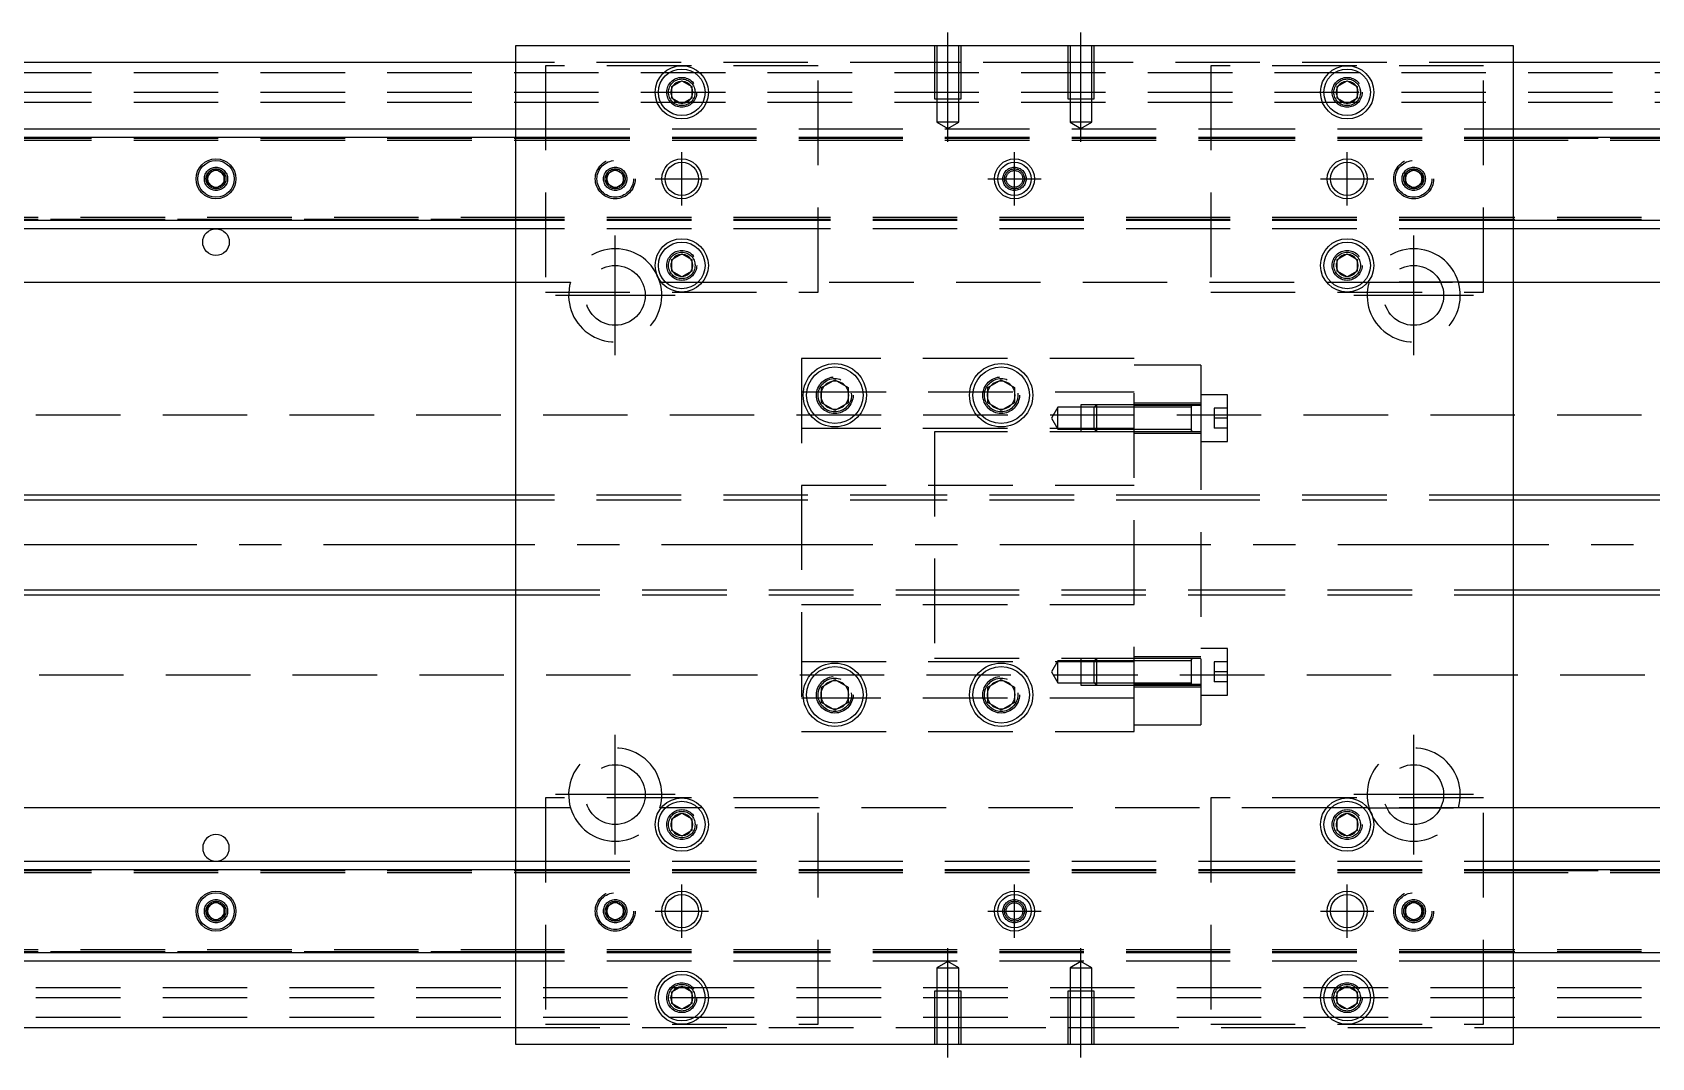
# Model space of a CAD drawing. Extents: x -11 to 962, y -257 to 77.
# Drawn here: x 232.4 to 475.8, y -77 to 77 of the extents above; entities that cross this region are included whole.
import ezdxf

# ---------------------------------------------------------------- set-up
doc = ezdxf.new("R2010")
doc.units = 0
doc.linetypes.add('CENTER', pattern=[50.8, 31.75, -6.35, 6.35, -6.35])
doc.linetypes.add('DASHED', pattern=[19.05, 12.7, -6.35])
doc.layers.get('0').update_dxf_attribs({"linetype": 'CONTINUOUS'})
doc.layers.add('CENTER', color=1, linetype='CENTER')

msp = doc.modelspace()

# ---------------------------------------------------------------- linework, layer by layer
at = {"color": 7, "linetype": 'CONTINUOUS'}
for p, q in [((455, 75), (305, 75)), ((305, 75), (305, -75)), ((455, -75), (455, 75)), ((305, 72.5), (0, 72.5)), ((760, 72.5), (455, 72.5)), ((328.5, 68.866026), (330, 69.73205)), ((328.5, 67.133974), (328.5, 68.866026)), ((330, 69.73205), (331.5, 68.866026)), ((331.5, 68.866026), (331.5, 67.133974)), ((428.5, 68.866026), (430, 69.73205)), ((428.5, 67.133974), (428.5, 68.866026)), ((430, 69.73205), (431.5, 68.866026)), ((431.5, 68.866026), (431.5, 67.133974)), ((330, 66.26795), (328.5, 67.133974)), ((331.5, 67.133974), (330, 66.26795)), ((430, 66.26795), (428.5, 67.133974)), ((431.5, 67.133974), (430, 66.26795)), ((0, 62.5), (305, 62.5)), ((0, 61.247728), (305, 61.247728)), ((455, 62.5), (760, 62.5)), ((455, 61.247728), (760, 61.247728)), ((258.75, 55.721688), (260, 56.443376)), ((260, 56.443376), (261.25, 55.721688)), ((258.75, 54.278312), (258.75, 55.721688)), ((260, 53.556624), (258.75, 54.278312)), ((261.25, 54.278312), (260, 53.556624)), ((261.25, 55.721688), (261.25, 54.278312)), ((305, 48.752272), (0, 48.752272)), ((760, 48.752272), (455, 48.752272)), ((305, 47.5), (0, 47.5)), ((760, 47.5), (455, 47.5)), ((328.5, 42.866026), (330, 43.73205)), ((328.5, 41.133974), (328.5, 42.866026)), ((330, 43.73205), (331.5, 42.866026)), ((331.5, 42.866026), (331.5, 41.133974)), ((428.5, 42.866026), (430, 43.73205)), ((428.5, 41.133974), (428.5, 42.866026)), ((430, 43.73205), (431.5, 42.866026)), ((431.5, 42.866026), (431.5, 41.133974)), ((206.708204, 39.5), (305, 39.5)), ((330, 40.26795), (328.5, 41.133974)), ((331.5, 41.133974), (330, 40.26795)), ((430, 40.26795), (428.5, 41.133974)), ((431.5, 41.133974), (430, 40.26795)), ((455, 39.5), (553.291796, 39.5)), ((351, 23.6547), (353, 24.809402)), ((353, 24.809402), (355, 23.6547)), ((376, 23.6547), (378, 24.809402)), ((378, 24.809402), (380, 23.6547)), ((351, 21.3453), (351, 23.6547)), ((355, 23.6547), (355, 21.3453)), ((376, 21.3453), (376, 23.6547)), ((380, 23.6547), (380, 21.3453)), ((353, 20.190598), (351, 21.3453)), ((355, 21.3453), (353, 20.190598)), ((378, 20.190598), (376, 21.3453)), ((380, 21.3453), (378, 20.190598)), ((398, 20.702558), (392, 20.702558)), ((392, 17.402558), (398, 17.402558)), ((305, 7.5), (40.5, 7.5)), ((710, 7.5), (455, 7.5)), ((40.5, -7.5), (305, -7.5)), ((455, -7.5), (710, -7.5)), ((398, -17.402558), (392, -17.402558)), ((351, -21.3453), (353, -20.190598)), ((351, -23.6547), (351, -21.3453)), ((353, -20.190598), (355, -21.3453)), ((355, -21.3453), (355, -23.6547)), ((376, -21.3453), (378, -20.190598)), ((376, -23.6547), (376, -21.3453)), ((378, -20.190598), (380, -21.3453)), ((380, -21.3453), (380, -23.6547)), ((392, -20.702558), (398, -20.702558)), ((353, -24.809402), (351, -23.6547)), ((355, -23.6547), (353, -24.809402)), ((378, -24.809402), (376, -23.6547)), ((380, -23.6547), (378, -24.809402)), ((305, -39.5), (206.708204, -39.5)), ((328.5, -41.133974), (330, -40.26795)), ((328.5, -42.866026), (328.5, -41.133974)), ((330, -40.26795), (331.5, -41.133974)), ((331.5, -41.133974), (331.5, -42.866026)), ((428.5, -41.133974), (430, -40.26795)), ((428.5, -42.866026), (428.5, -41.133974)), ((430, -40.26795), (431.5, -41.133974)), ((431.5, -41.133974), (431.5, -42.866026)), ((553.291796, -39.5), (455, -39.5)), ((330, -43.73205), (328.5, -42.866026)), ((331.5, -42.866026), (330, -43.73205)), ((430, -43.73205), (428.5, -42.866026)), ((431.5, -42.866026), (430, -43.73205)), ((0, -47.5), (305, -47.5)), ((455, -47.5), (760, -47.5)), ((0, -48.752272), (305, -48.752272)), ((455, -48.752272), (760, -48.752272)), ((258.75, -54.278312), (260, -53.556624)), ((258.75, -55.721688), (258.75, -54.278312)), ((260, -56.443376), (258.75, -55.721688)), ((260, -53.556624), (261.25, -54.278312)), ((261.25, -55.721688), (260, -56.443376)), ((261.25, -54.278312), (261.25, -55.721688)), ((305, -61.247728), (0, -61.247728)), ((305, -62.5), (0, -62.5)), ((760, -61.247728), (455, -61.247728)), ((760, -62.5), (455, -62.5)), ((328.5, -67.133974), (330, -66.26795)), ((328.5, -68.866026), (328.5, -67.133974)), ((330, -66.26795), (331.5, -67.133974)), ((331.5, -67.133974), (331.5, -68.866026)), ((428.5, -67.133974), (430, -66.26795)), ((428.5, -68.866026), (428.5, -67.133974)), ((430, -66.26795), (431.5, -67.133974)), ((431.5, -67.133974), (431.5, -68.866026)), ((330, -69.73205), (328.5, -68.866026)), ((331.5, -68.866026), (330, -69.73205)), ((430, -69.73205), (428.5, -68.866026)), ((431.5, -68.866026), (430, -69.73205)), ((0, -72.5), (305, -72.5)), ((455, -72.5), (760, -72.5)), ((305, -75), (455, -75))]:
    msp.add_line(p, q, dxfattribs=at)
at = {"color": 3, "linetype": 'DASHED'}
for p, q in [((368.000006, 75), (368.000006, 67)), ((368.35, 75), (368.35, 67)), ((371.65, 67), (371.65, 75)), ((371.999994, 67), (371.999994, 75)), ((388.000006, 75), (388.000006, 67)), ((388.35, 75), (388.35, 67)), ((391.65, 67), (391.65, 75)), ((391.999994, 67), (391.999994, 75)), ((0, 71), (760, 71)), ((368.000006, 72.5), (305, 72.5)), ((309.5, 72), (309.5, 38)), ((350.5, 72), (309.5, 72)), ((350.5, 38), (350.5, 72)), ((371.999994, 72.5), (368.000006, 72.5)), ((388.000006, 72.5), (371.999994, 72.5)), ((391.999994, 72.5), (388.000006, 72.5)), ((455, 72.5), (391.999994, 72.5)), ((409.5, 72), (409.5, 38)), ((450.5, 72), (409.5, 72)), ((450.5, 38), (450.5, 72)), ((331.973226, 68.326156), (332, 68)), ((431.973226, 68.326156), (432, 68)), ((0, 68), (760, 68)), ((0, 66.5), (760, 66.5)), ((368.000006, 67), (371.999994, 67)), ((368.35, 67), (368.35, 63.5)), ((371.65, 63.5), (371.65, 67)), ((388.000006, 67), (391.999994, 67)), ((388.35, 67), (388.35, 63.5)), ((391.65, 63.5), (391.65, 67)), ((371.65, 63.5), (368.35, 63.5)), ((368.35, 63.5), (370, 62.547372)), ((370, 62.547372), (371.65, 63.5)), ((391.65, 63.5), (388.35, 63.5)), ((388.35, 63.5), (390, 62.547372)), ((390, 62.547372), (391.65, 63.5)), ((0, 61.1147), (305, 61.1147)), ((0, 61.1), (309.5, 61.1)), ((305, 62.5), (309.5, 62.5)), ((305, 61.247728), (309.5, 61.247728)), ((305, 61.1147), (309.5, 61.1147)), ((309.5, 62.5), (350.5, 62.5)), ((309.5, 61.247728), (350.5, 61.247728)), ((309.5, 61.1147), (350.5, 61.1147)), ((309.5, 61.1), (350.5, 61.1)), ((350.5, 62.5), (409.5, 62.5)), ((350.5, 61.247728), (409.5, 61.247728)), ((350.5, 61.1147), (409.5, 61.1147)), ((350.5, 61.1), (409.5, 61.1)), ((409.5, 62.5), (450.5, 62.5)), ((409.5, 61.247728), (450.5, 61.247728)), ((409.5, 61.1147), (450.5, 61.1147)), ((409.5, 61.1), (450.5, 61.1)), ((450.5, 62.5), (455, 62.5)), ((450.5, 61.247728), (455, 61.247728)), ((450.5, 61.1147), (455, 61.1147)), ((450.5, 61.1), (760, 61.1)), ((455, 61.1147), (760, 61.1147)), ((0, 60.8), (309.5, 60.8)), ((309.5, 60.8), (350.5, 60.8)), ((350.5, 60.8), (409.5, 60.8)), ((409.5, 60.8), (450.5, 60.8)), ((450.5, 60.8), (760, 60.8)), ((318.75, 55.721688), (320, 56.443376)), ((320, 56.443376), (321.25, 55.721688)), ((438.75, 55.721688), (440, 56.443376)), ((440, 56.443376), (441.25, 55.721688)), ((258.5, 55), (258.52041, 55.24661)), ((318.5, 55), (318.52041, 55.24661)), ((318.75, 54.278312), (318.75, 55.721688)), ((320, 53.556624), (318.75, 54.278312)), ((321.25, 54.278312), (320, 53.556624)), ((321.25, 55.721688), (321.25, 54.278312)), ((438.75, 54.278312), (438.75, 55.721688)), ((440, 53.556624), (438.75, 54.278312)), ((441.25, 54.278312), (440, 53.556624)), ((441.25, 55.721688), (441.25, 54.278312)), ((441.477374, 55.25955), (441.5, 55)), ((309.5, 49.2), (0, 49.2)), ((309.5, 48.9), (0, 48.9)), ((305, 48.8853), (0, 48.8853)), ((309.5, 48.8853), (305, 48.8853)), ((309.5, 48.752272), (305, 48.752272)), ((350.5, 49.2), (309.5, 49.2)), ((350.5, 48.9), (309.5, 48.9)), ((350.5, 48.8853), (309.5, 48.8853)), ((350.5, 48.752272), (309.5, 48.752272)), ((409.5, 49.2), (350.5, 49.2)), ((409.5, 48.9), (350.5, 48.9)), ((409.5, 48.8853), (350.5, 48.8853)), ((409.5, 48.752272), (350.5, 48.752272)), ((450.5, 49.2), (409.5, 49.2)), ((450.5, 48.9), (409.5, 48.9)), ((450.5, 48.8853), (409.5, 48.8853)), ((450.5, 48.752272), (409.5, 48.752272)), ((760, 49.2), (450.5, 49.2)), ((760, 48.9), (450.5, 48.9)), ((455, 48.8853), (450.5, 48.8853)), ((455, 48.752272), (450.5, 48.752272)), ((760, 48.8853), (455, 48.8853)), ((309.5, 47.5), (305, 47.5)), ((350.5, 47.5), (309.5, 47.5)), ((409.5, 47.5), (350.5, 47.5)), ((450.5, 47.5), (409.5, 47.5)), ((455, 47.5), (450.5, 47.5)), ((331.973226, 42.326156), (332, 42)), ((428, 42), (428.030168, 42.346066)), ((305, 39.5), (313.291796, 39.5)), ((326.708204, 39.5), (326.877502, 39.5)), ((326.877502, 39.5), (327.55051, 39.5)), ((327.55051, 39.5), (332.44949, 39.5)), ((332.44949, 39.5), (333.122498, 39.5)), ((333.122498, 39.5), (426.877502, 39.5)), ((426.877502, 39.5), (427.55051, 39.5)), ((427.55051, 39.5), (432.44949, 39.5)), ((432.44949, 39.5), (433.122498, 39.5)), ((433.122498, 39.5), (450.5, 39.5)), ((450.5, 39.5), (433.291796, 39.5)), ((446.708204, 39.5), (455, 39.5)), ((309.5, 38), (350.5, 38)), ((409.5, 38), (450.5, 38)), ((348, 28), (348, -28)), ((398, 28), (348, 28)), ((398, -28), (398, 28)), ((408, 27), (398, 27)), ((408, 27), (408, 20.976176)), ((348, 23), (398, 23)), ((355.483582, 22.786038), (355.5, 22.5)), ((380.483582, 22.786038), (380.5, 22.5)), ((412, 22.552558), (408, 22.552558)), ((412, 15.552558), (412, 22.552558)), ((760, 19.5), (61.969694, 19.5)), ((386.5, 20.702558), (385.547372, 19.052558)), ((386.5, 17.402558), (386.5, 20.702558)), ((390, 20.702558), (386.5, 20.702558)), ((390, 21.052554), (390, 17.052564)), ((392.35, 21.052554), (390, 21.052554)), ((392, 20.702558), (390, 20.702558)), ((392.35, 21.052558), (392, 20.702558)), ((392, 17.402558), (392, 20.702558)), ((398, 20.702558), (392, 20.702558)), ((392.35, 21.052558), (392.35, 17.052558)), ((398, 21.052554), (392.35, 21.052554)), ((408, 21.302558), (398, 21.302558)), ((406.605, 21.052558), (398, 21.052556)), ((408, 20.976176), (398, 20.976176)), ((406.6, 20.702558), (398, 20.702558)), ((408, 21.052558), (406.595, 21.052558)), ((406.6, 17.052554), (406.6, 21.052564)), ((406.6, 17.052554), (406.6, 21.052564)), ((406.6, 20.702558), (406.6, 21.052564)), ((406.6, 20.836098), (406.6, 21.052558)), ((406.6, 21.052558), (406.6, 20.835892)), ((406.6, 17.26902), (406.6, 20.836098)), ((406.6, 17.402558), (406.6, 20.702558)), ((408, 20.976176), (408, -20.976176)), ((410, 20.552558), (410, 19.052558)), ((412, 20.552558), (410, 20.552558)), ((398, 17.5), (348, 17.5)), ((385.547372, 19.052558), (386.5, 17.402558)), ((386.5, 17.402558), (390, 17.402558)), ((390, 17.402558), (392, 17.402558)), ((390, 17.052564), (392.35, 17.052564)), ((392, 17.402558), (392.35, 17.052558)), ((392, 17.402558), (398, 17.402558)), ((392.35, 17.052564), (398, 17.052564)), ((398, 17.402558), (406.6, 17.402558)), ((398, 17.052562), (406.605, 17.052558)), ((406.595, 17.052558), (408, 17.052558)), ((406.6, 17.052554), (406.6, 17.402558)), ((406.6, 17.269268), (406.6, 17.052558)), ((406.6, 17.052558), (406.6, 17.26902)), ((412, 19.052558), (410, 19.052558)), ((410, 19.052558), (410, 17.552558)), ((412, 17.552558), (410, 17.552558)), ((368, 17), (368, -17)), ((398, 17), (368, 17)), ((398, 16.802558), (408, 16.802558)), ((408, 15.552558), (412, 15.552558)), ((368, 7.5), (305, 7.5)), ((348, 9), (398, 9)), ((408, 7.5), (368, 7.5)), ((455, 7.5), (408, 7.5)), ((368, 6.75), (305, 6.75)), ((408, 6.75), (368, 6.75)), ((455, 6.75), (408, 6.75)), ((305, -6.75), (368, -6.75)), ((368, -6.75), (408, -6.75)), ((408, -6.75), (455, -6.75)), ((305, -7.5), (368, -7.5)), ((398, -9), (348, -9)), ((368, -7.5), (408, -7.5)), ((408, -7.5), (455, -7.5)), ((368, -17), (398, -17)), ((408, -16.802558), (398, -16.802558)), ((412, -15.552558), (408, -15.552558)), ((412, -22.552558), (412, -15.552558)), ((348, -17.5), (398, -17.5)), ((386.5, -17.402558), (385.547372, -19.052558)), ((385.547372, -19.052558), (386.5, -20.702558)), ((386.5, -20.702558), (386.5, -17.402558)), ((390, -17.402558), (386.5, -17.402558)), ((390, -17.052564), (390, -21.052554)), ((392.35, -17.052564), (390, -17.052564)), ((392, -17.402558), (390, -17.402558)), ((392.35, -17.052558), (392, -17.402558)), ((392, -20.702558), (392, -17.402558)), ((398, -17.402558), (392, -17.402558)), ((392.35, -17.052558), (392.35, -21.052558)), ((398, -17.052564), (392.35, -17.052564)), ((406.605, -17.052558), (398, -17.052562)), ((406.6, -17.402558), (398, -17.402558)), ((408, -17.052558), (406.595, -17.052558)), ((406.6, -21.052564), (406.6, -17.052554)), ((406.6, -17.402558), (406.6, -17.052554)), ((406.6, -17.26902), (406.6, -17.052558)), ((406.6, -17.052558), (406.6, -17.269226)), ((406.6, -20.836098), (406.6, -17.26902)), ((406.6, -20.702558), (406.6, -17.402558)), ((410, -17.552558), (410, -19.052558)), ((412, -17.552558), (410, -17.552558)), ((412, -19.052558), (410, -19.052558)), ((410, -19.052558), (410, -20.552558)), ((61.969694, -19.5), (760, -19.5)), ((386.5, -20.702558), (390, -20.702558)), ((390, -20.702558), (392, -20.702558)), ((390, -21.052554), (392.35, -21.052554)), ((392, -20.702558), (392.35, -21.052558)), ((392, -20.702558), (398, -20.702558)), ((392.35, -21.052554), (398, -21.052554)), ((398, -20.702558), (406.6, -20.702558)), ((408, -20.976176), (398, -20.976176)), ((408, -20.976176), (398, -20.976176)), ((398, -21.052556), (406.605, -21.052558)), ((398, -21.302558), (408, -21.302558)), ((406.595, -21.052558), (408, -21.052558)), ((406.6, -21.052564), (406.6, -20.702558)), ((406.6, -20.83585), (406.6, -21.052558)), ((406.6, -21.052558), (406.6, -20.836098)), ((408, -20.976176), (408, -27)), ((412, -20.552558), (410, -20.552558)), ((398, -23), (348, -23)), ((355.483582, -22.213962), (355.5, -22.5)), ((380.483582, -22.213962), (380.5, -22.5)), ((408, -22.552558), (412, -22.552558)), ((348, -28), (398, -28)), ((398, -27), (408, -27)), ((309.5, -38), (309.5, -72)), ((350.5, -38), (309.5, -38)), ((350.5, -72), (350.5, -38)), ((450.5, -38), (409.5, -38)), ((409.5, -38), (409.5, -72)), ((450.5, -72), (450.5, -38)), ((313.291796, -39.5), (305, -39.5)), ((326.877502, -39.5), (326.708204, -39.5)), ((327.55051, -39.5), (326.877502, -39.5)), ((332.44949, -39.5), (327.55051, -39.5)), ((333.122498, -39.5), (332.44949, -39.5)), ((426.877502, -39.5), (333.122498, -39.5)), ((427.55051, -39.5), (426.877502, -39.5)), ((432.44949, -39.5), (427.55051, -39.5)), ((433.122498, -39.5), (432.44949, -39.5)), ((450.5, -39.5), (433.122498, -39.5)), ((433.291796, -39.5), (450.5, -39.5)), ((455, -39.5), (446.708204, -39.5)), ((331.973226, -41.673844), (332, -42)), ((431.973226, -41.673844), (432, -42)), ((305, -47.5), (309.5, -47.5)), ((309.5, -47.5), (350.5, -47.5)), ((350.5, -47.5), (409.5, -47.5)), ((409.5, -47.5), (450.5, -47.5)), ((450.5, -47.5), (455, -47.5)), ((0, -48.8853), (305, -48.8853)), ((0, -48.9), (309.5, -48.9)), ((0, -49.2), (309.5, -49.2)), ((305, -48.752272), (309.5, -48.752272)), ((305, -48.8853), (309.5, -48.8853)), ((309.5, -48.752272), (350.5, -48.752272)), ((309.5, -48.8853), (350.5, -48.8853)), ((309.5, -48.9), (350.5, -48.9)), ((309.5, -49.2), (350.5, -49.2)), ((350.5, -48.752272), (409.5, -48.752272)), ((350.5, -48.8853), (409.5, -48.8853)), ((350.5, -48.9), (409.5, -48.9)), ((350.5, -49.2), (409.5, -49.2)), ((409.5, -48.752272), (450.5, -48.752272)), ((409.5, -48.8853), (450.5, -48.8853)), ((409.5, -48.9), (450.5, -48.9)), ((409.5, -49.2), (450.5, -49.2)), ((450.5, -48.752272), (455, -48.752272)), ((450.5, -48.8853), (455, -48.8853)), ((450.5, -48.9), (760, -48.9)), ((450.5, -49.2), (760, -49.2)), ((455, -48.8853), (760, -48.8853)), ((258.5, -55), (258.52041, -54.75339)), ((318.5, -55), (318.52041, -54.75339)), ((318.75, -54.278312), (320, -53.556624)), ((318.75, -55.721688), (318.75, -54.278312)), ((320, -56.443376), (318.75, -55.721688)), ((320, -53.556624), (321.25, -54.278312)), ((321.25, -55.721688), (320, -56.443376)), ((321.25, -54.278312), (321.25, -55.721688)), ((438.75, -54.278312), (440, -53.556624)), ((438.75, -55.721688), (438.75, -54.278312)), ((440, -56.443376), (438.75, -55.721688)), ((440, -53.556624), (441.25, -54.278312)), ((441.25, -55.721688), (440, -56.443376)), ((441.25, -54.278312), (441.25, -55.721688)), ((441.477374, -54.74045), (441.5, -55)), ((309.5, -60.8), (0, -60.8)), ((350.5, -60.8), (309.5, -60.8)), ((409.5, -60.8), (350.5, -60.8)), ((450.5, -60.8), (409.5, -60.8)), ((760, -60.8), (450.5, -60.8)), ((309.5, -61.1), (0, -61.1)), ((305, -61.1147), (0, -61.1147)), ((309.5, -61.1147), (305, -61.1147)), ((309.5, -61.247728), (305, -61.247728)), ((309.5, -62.5), (305, -62.5)), ((350.5, -61.1), (309.5, -61.1)), ((350.5, -61.1147), (309.5, -61.1147)), ((350.5, -61.247728), (309.5, -61.247728)), ((350.5, -62.5), (309.5, -62.5)), ((409.5, -61.1), (350.5, -61.1)), ((409.5, -61.1147), (350.5, -61.1147)), ((409.5, -61.247728), (350.5, -61.247728)), ((409.5, -62.5), (350.5, -62.5)), ((370, -62.547372), (368.35, -63.5)), ((371.65, -63.5), (370, -62.547372)), ((390, -62.547372), (388.35, -63.5)), ((391.65, -63.5), (390, -62.547372)), ((450.5, -61.1), (409.5, -61.1)), ((450.5, -61.1147), (409.5, -61.1147)), ((450.5, -61.247728), (409.5, -61.247728)), ((450.5, -62.5), (409.5, -62.5)), ((760, -61.1), (450.5, -61.1)), ((455, -61.1147), (450.5, -61.1147)), ((455, -61.247728), (450.5, -61.247728)), ((455, -62.5), (450.5, -62.5)), ((760, -61.1147), (455, -61.1147)), ((368.35, -63.5), (370, -63.5)), ((368.35, -63.5), (368.35, -67)), ((370, -63.5), (371.65, -63.5)), ((371.65, -67), (371.65, -63.5)), ((388.35, -63.5), (390, -63.5)), ((388.35, -63.5), (388.35, -67)), ((390, -63.5), (391.65, -63.5)), ((391.65, -67), (391.65, -63.5)), ((760, -66.5), (0, -66.5)), ((760, -68), (0, -68)), ((331.973226, -67.673844), (332, -68)), ((371.999994, -67), (368.000006, -67)), ((368.000006, -67), (368.000006, -75)), ((368.35, -67), (368.35, -75)), ((371.65, -75), (371.65, -67)), ((371.999994, -75), (371.999994, -67)), ((391.999994, -67), (388.000006, -67)), ((388.000006, -67), (388.000006, -75)), ((388.35, -67), (388.35, -75)), ((391.65, -75), (391.65, -67)), ((391.999994, -75), (391.999994, -67)), ((431.973226, -67.673844), (432, -68)), ((760, -71), (0, -71)), ((305, -72.5), (368.000006, -72.5)), ((309.5, -72), (350.5, -72)), ((368.000006, -72.5), (371.999994, -72.5)), ((371.999994, -72.5), (388.000006, -72.5)), ((388.000006, -72.5), (391.999994, -72.5)), ((391.999994, -72.5), (455, -72.5)), ((409.5, -72), (450.5, -72))]:
    msp.add_line(p, q, dxfattribs=at)
at = {"color": 3, "linetype": 'CONTINUOUS'}
for p, q in [((305, 6.75), (40.5, 6.75)), ((710, 6.75), (455, 6.75)), ((40.5, -6.75), (305, -6.75)), ((455, -6.75), (710, -6.75))]:
    msp.add_line(p, q, dxfattribs=at)
at = {"color": 7, "linetype": 'CONTINUOUS'}
for centre, radius in [((330, 68), 4), ((330, 68), 3.5), ((430, 68), 4), ((430, 68), 3.5), ((260, 55), 3), ((260, 55), 2.75), ((330, 55), 2.5), ((380, 55), 3), ((380, 55), 2.5), ((430, 55), 2.5), ((260, 45.5), 2), ((330, 42), 4), ((330, 42), 3.5), ((430, 42), 4), ((430, 42), 3.5), ((353, 22.5), 4.75), ((378, 22.5), 4.75), ((353, 22.5), 4.25), ((378, 22.5), 4.25), ((353, -22.5), 4.75), ((353, -22.5), 4.25), ((378, -22.5), 4.75), ((378, -22.5), 4.25), ((330, -42), 4), ((330, -42), 3.5), ((430, -42), 4), ((430, -42), 3.5), ((260, -55), 3), ((260, -55), 2.75), ((330, -55), 2.5), ((380, -55), 3), ((380, -55), 2.5), ((430, -55), 2.5), ((330, -68), 4), ((330, -68), 3.5), ((430, -68), 4), ((430, -68), 3.5)]:
    msp.add_circle(centre, radius, dxfattribs=at)
at = {"color": 3, "linetype": 'DASHED'}
for centre, radius in [((330, 68), 2.25), ((330, 68), 2), ((430, 68), 2.25), ((430, 68), 2), ((260, 55), 1.75), ((260, 55), 1.5), ((320, 55), 3), ((320, 55), 2.75), ((320, 55), 1.75), ((320, 55), 1.5), ((380, 55), 1.75), ((380, 55), 1.5), ((380, 55), 1.25), ((440, 55), 3), ((440, 55), 2.75), ((440, 55), 1.75), ((440, 55), 1.5), ((330, 42), 2.25), ((330, 42), 2), ((430, 42), 2.25), ((430, 42), 2), ((320, 37.5), 4.5), ((440, 37.5), 4.5), ((353, 22.5), 2.75), ((353, 22.5), 2.5), ((378, 22.5), 2.75), ((378, 22.5), 2.5), ((353, -22.5), 2.75), ((353, -22.5), 2.5), ((378, -22.5), 2.75), ((378, -22.5), 2.5), ((320, -37.5), 4.5), ((440, -37.5), 4.5), ((330, -42), 2.25), ((330, -42), 2), ((430, -42), 2.25), ((430, -42), 2), ((260, -55), 1.75), ((260, -55), 1.5), ((320, -55), 3), ((320, -55), 2.75), ((320, -55), 1.75), ((320, -55), 1.5), ((380, -55), 1.75), ((380, -55), 1.5), ((440, -55), 3), ((440, -55), 2.75), ((440, -55), 1.75), ((440, -55), 1.5), ((380, -55), 1.25), ((330, -68), 2.25), ((330, -68), 2), ((430, -68), 2.25), ((430, -68), 2)]:
    msp.add_circle(centre, radius, dxfattribs=at)
at = {"color": 3, "linetype": 'CONTINUOUS'}
for centre in [(330, 55), (430, 55), (330, -55), (430, -55)]:
    msp.add_circle(centre, 3, dxfattribs=at)
at = {"color": 7, "linetype": 'CONTINUOUS'}
for centre, radius, start, end in [((330, 68), 1.65, 155.380023, 180), ((330, 68), 1.65, 144.619977, 155.380023), ((330, 68), 1.65, 95.380023, 144.619977), ((330, 68), 1.65, 84.619977, 95.380023), ((330, 68), 1.65, 35.380023, 84.619977), ((330, 68), 1.65, 24.619977, 35.380023), ((330, 68), 1.65, 335.380023, 24.619977), ((430, 68), 1.65, 155.380023, 180), ((430, 68), 1.65, 144.619977, 155.380023), ((430, 68), 1.65, 95.380023, 144.619977), ((430, 68), 1.65, 84.619977, 95.380023), ((430, 68), 1.65, 35.380023, 84.619977), ((430, 68), 1.65, 24.619977, 35.380023), ((430, 68), 1.65, 335.380023, 24.619977), ((330, 68), 1.65, 180, 204.619977), ((330, 68), 1.65, 204.619977, 215.380023), ((330, 68), 1.65, 215.380023, 264.619977), ((330, 68), 1.65, 264.619977, 275.380023), ((330, 68), 1.65, 275.380023, 324.619977), ((330, 68), 1.65, 324.619977, 335.380023), ((430, 68), 1.65, 180, 204.619977), ((430, 68), 1.65, 204.619977, 215.380023), ((430, 68), 1.65, 215.380023, 264.619977), ((430, 68), 1.65, 264.619977, 275.380023), ((430, 68), 1.65, 275.380023, 324.619977), ((430, 68), 1.65, 324.619977, 335.380023), ((260, 55), 1.25, 120, 180), ((260, 55), 1.25, 60, 120), ((260, 55), 1.25, 0, 60), ((260, 55), 1.25, 180, 240), ((260, 55), 1.25, 240, 300), ((260, 55), 1.25, 300, 0), ((330, 42), 1.65, 155.380023, 180), ((330, 42), 1.65, 180, 204.619977), ((330, 42), 1.65, 144.619977, 155.380023), ((330, 42), 1.65, 95.380023, 144.619977), ((330, 42), 1.65, 84.619977, 95.380023), ((330, 42), 1.65, 35.380023, 84.619977), ((330, 42), 1.65, 24.619977, 35.380023), ((330, 42), 1.65, 335.380023, 24.619977), ((430, 42), 1.65, 155.380023, 180), ((430, 42), 1.65, 180, 204.619977), ((430, 42), 1.65, 144.619977, 155.380023), ((430, 42), 1.65, 95.380023, 144.619977), ((430, 42), 1.65, 84.619977, 95.380023), ((430, 42), 1.65, 35.380023, 84.619977), ((430, 42), 1.65, 24.619977, 35.380023), ((430, 42), 1.65, 335.380023, 24.619977), ((330, 42), 1.65, 204.619977, 215.380023), ((330, 42), 1.65, 215.380023, 264.619977), ((330, 42), 1.65, 264.619977, 275.380023), ((330, 42), 1.65, 275.380023, 324.619977), ((330, 42), 1.65, 324.619977, 335.380023), ((430, 42), 1.65, 204.619977, 215.380023), ((430, 42), 1.65, 215.380023, 264.619977), ((430, 42), 1.65, 264.619977, 275.380023), ((430, 42), 1.65, 275.380023, 324.619977), ((430, 42), 1.65, 324.619977, 335.380023), ((353, 22.5), 2.1, 102.24721, 137.75279), ((353, 22.5), 2.1, 77.75279, 102.24721), ((353, 22.5), 2.1, 42.24721, 77.75279), ((378, 22.5), 2.1, 102.24721, 137.75279), ((378, 22.5), 2.1, 77.75279, 102.24721), ((378, 22.5), 2.1, 42.24721, 77.75279), ((353, 22.5), 2.1, 162.24721, 180), ((353, 22.5), 2.1, 180, 197.75279), ((353, 22.5), 2.1, 137.75279, 162.24721), ((353, 22.5), 2.1, 17.75279, 42.24721), ((353, 22.5), 2.1, 342.24721, 17.75279), ((378, 22.5), 2.1, 162.24721, 180), ((378, 22.5), 2.1, 180, 197.75279), ((378, 22.5), 2.1, 137.75279, 162.24721), ((378, 22.5), 2.1, 17.75279, 42.24721), ((378, 22.5), 2.1, 342.24721, 17.75279), ((353, 22.5), 2.1, 197.75279, 222.24721), ((353, 22.5), 2.1, 222.24721, 257.75279), ((353, 22.5), 2.1, 257.75279, 282.24721), ((353, 22.5), 2.1, 282.24721, 317.75279), ((353, 22.5), 2.1, 317.75279, 342.24721), ((378, 22.5), 2.1, 197.75279, 222.24721), ((378, 22.5), 2.1, 222.24721, 257.75279), ((378, 22.5), 2.1, 257.75279, 282.24721), ((378, 22.5), 2.1, 282.24721, 317.75279), ((378, 22.5), 2.1, 317.75279, 342.24721), ((353, -22.5), 2.1, 162.24721, 180), ((353, -22.5), 2.1, 137.75279, 162.24721), ((353, -22.5), 2.1, 102.24721, 137.75279), ((353, -22.5), 2.1, 77.75279, 102.24721), ((353, -22.5), 2.1, 42.24721, 77.75279), ((353, -22.5), 2.1, 17.75279, 42.24721), ((353, -22.5), 2.1, 342.24721, 17.75279), ((378, -22.5), 2.1, 162.24721, 180), ((378, -22.5), 2.1, 137.75279, 162.24721), ((378, -22.5), 2.1, 102.24721, 137.75279), ((378, -22.5), 2.1, 77.75279, 102.24721), ((378, -22.5), 2.1, 42.24721, 77.75279), ((378, -22.5), 2.1, 17.75279, 42.24721), ((378, -22.5), 2.1, 342.24721, 17.75279), ((353, -22.5), 2.1, 180, 197.75279), ((353, -22.5), 2.1, 197.75279, 222.24721), ((353, -22.5), 2.1, 222.24721, 257.75279), ((353, -22.5), 2.1, 282.24721, 317.75279), ((353, -22.5), 2.1, 317.75279, 342.24721), ((378, -22.5), 2.1, 180, 197.75279), ((378, -22.5), 2.1, 197.75279, 222.24721), ((378, -22.5), 2.1, 222.24721, 257.75279), ((378, -22.5), 2.1, 282.24721, 317.75279), ((378, -22.5), 2.1, 317.75279, 342.24721), ((353, -22.5), 2.1, 257.75279, 282.24721), ((378, -22.5), 2.1, 257.75279, 282.24721), ((330, -42), 1.65, 155.380023, 180), ((330, -42), 1.65, 144.619977, 155.380023), ((330, -42), 1.65, 95.380023, 144.619977), ((330, -42), 1.65, 84.619977, 95.380023), ((330, -42), 1.65, 35.380023, 84.619977), ((330, -42), 1.65, 24.619977, 35.380023), ((330, -42), 1.65, 335.380023, 24.619977), ((430, -42), 1.65, 155.380023, 180), ((430, -42), 1.65, 144.619977, 155.380023), ((430, -42), 1.65, 95.380023, 144.619977), ((430, -42), 1.65, 84.619977, 95.380023), ((430, -42), 1.65, 35.380023, 84.619977), ((430, -42), 1.65, 24.619977, 35.380023), ((430, -42), 1.65, 335.380023, 24.619977), ((260, -45.5), 2, 90, 270), ((260, -45.5), 2, 270, 90), ((330, -42), 1.65, 180, 204.619977), ((330, -42), 1.65, 204.619977, 215.380023), ((330, -42), 1.65, 215.380023, 264.619977), ((330, -42), 1.65, 264.619977, 275.380023), ((330, -42), 1.65, 275.380023, 324.619977), ((330, -42), 1.65, 324.619977, 335.380023), ((430, -42), 1.65, 180, 204.619977), ((430, -42), 1.65, 204.619977, 215.380023), ((430, -42), 1.65, 215.380023, 264.619977), ((430, -42), 1.65, 264.619977, 275.380023), ((430, -42), 1.65, 275.380023, 324.619977), ((430, -42), 1.65, 324.619977, 335.380023), ((260, -55), 1.25, 120, 180), ((260, -55), 1.25, 180, 240), ((260, -55), 1.25, 60, 120), ((260, -55), 1.25, 0, 60), ((260, -55), 1.25, 300, 0), ((260, -55), 1.25, 240, 300), ((330, -68), 1.65, 155.380023, 180), ((330, -68), 1.65, 180, 204.619977), ((330, -68), 1.65, 144.619977, 155.380023), ((330, -68), 1.65, 95.380023, 144.619977), ((330, -68), 1.65, 84.619977, 95.380023), ((330, -68), 1.65, 35.380023, 84.619977), ((330, -68), 1.65, 24.619977, 35.380023), ((330, -68), 1.65, 335.380023, 24.619977), ((430, -68), 1.65, 155.380023, 180), ((430, -68), 1.65, 180, 204.619977), ((430, -68), 1.65, 144.619977, 155.380023), ((430, -68), 1.65, 95.380023, 144.619977), ((430, -68), 1.65, 84.619977, 95.380023), ((430, -68), 1.65, 35.380023, 84.619977), ((430, -68), 1.65, 24.619977, 35.380023), ((430, -68), 1.65, 335.380023, 24.619977), ((330, -68), 1.65, 204.619977, 215.380023), ((330, -68), 1.65, 215.380023, 264.619977), ((330, -68), 1.65, 264.619977, 275.380023), ((330, -68), 1.65, 275.380023, 324.619977), ((330, -68), 1.65, 324.619977, 335.380023), ((430, -68), 1.65, 204.619977, 215.380023), ((430, -68), 1.65, 215.380023, 264.619977), ((430, -68), 1.65, 264.619977, 275.380023), ((430, -68), 1.65, 275.380023, 324.619977), ((430, -68), 1.65, 324.619977, 335.380023)]:
    msp.add_arc(centre, radius, start, end, dxfattribs=at)
at = {"color": 3, "linetype": 'DASHED'}
for centre, radius, start, end in [((320, 55), 1.25, 120, 180), ((320, 55), 1.25, 60, 120), ((320, 55), 1.25, 0, 60), ((440, 55), 1.25, 120, 180), ((440, 55), 1.25, 60, 120), ((440, 55), 1.25, 0, 60), ((320, 55), 1.25, 180, 240), ((320, 55), 1.25, 240, 300), ((320, 55), 1.25, 300, 0), ((440, 55), 1.25, 180, 240), ((440, 55), 1.25, 240, 300), ((440, 55), 1.25, 300, 0), ((320, 37.5), 7, 16.60155, 163.39845), ((440, 37.5), 7, 16.60155, 163.39845), ((320, 37.5), 7, 163.39845, 16.60155), ((440, 37.5), 7, 163.39845, 16.60155), ((320, -37.5), 7, 343.39845, 196.60155), ((440, -37.5), 7, 343.39845, 196.60155), ((320, -37.5), 7, 196.60155, 343.39845), ((440, -37.5), 7, 196.60155, 343.39845), ((320, -55), 1.25, 120, 180), ((320, -55), 1.25, 180, 240), ((320, -55), 1.25, 60, 120), ((320, -55), 1.25, 0, 60), ((320, -55), 1.25, 300, 0), ((440, -55), 1.25, 120, 180), ((440, -55), 1.25, 180, 240), ((440, -55), 1.25, 60, 120), ((440, -55), 1.25, 0, 60), ((440, -55), 1.25, 300, 0), ((320, -55), 1.25, 240, 300), ((440, -55), 1.25, 240, 300)]:
    msp.add_arc(centre, radius, start, end, dxfattribs=at)
at = {"layer": 'CENTER', "color": 1, "linetype": 'CENTER'}
for p, q in [((370, 60.547372), (370, 77)), ((390, 60.547372), (390, 77)), ((330, 51), (330, 59)), ((380, 51), (380, 59)), ((430, 51), (430, 59)), ((326, 55), (334, 55)), ((376, 55), (384, 55)), ((426, 55), (434, 55)), ((320, 28.5), (320, 46.5)), ((440, 28.5), (440, 46.5)), ((329, 37.5), (311, 37.5)), ((449, 37.5), (431, 37.5)), ((815.928927, 0), (-10.939157, 0)), ((320, -46.5), (320, -28.5)), ((440, -46.5), (440, -28.5)), ((329, -37.5), (311, -37.5)), ((449, -37.5), (431, -37.5)), ((330, -59), (330, -51)), ((380, -59), (380, -51)), ((430, -59), (430, -51)), ((326, -55), (334, -55)), ((376, -55), (384, -55)), ((426, -55), (434, -55)), ((370, -77), (370, -60.547372)), ((390, -77), (390, -60.547372))]:
    msp.add_line(p, q, dxfattribs=at)

doc.saveas('drawing.dxf')
